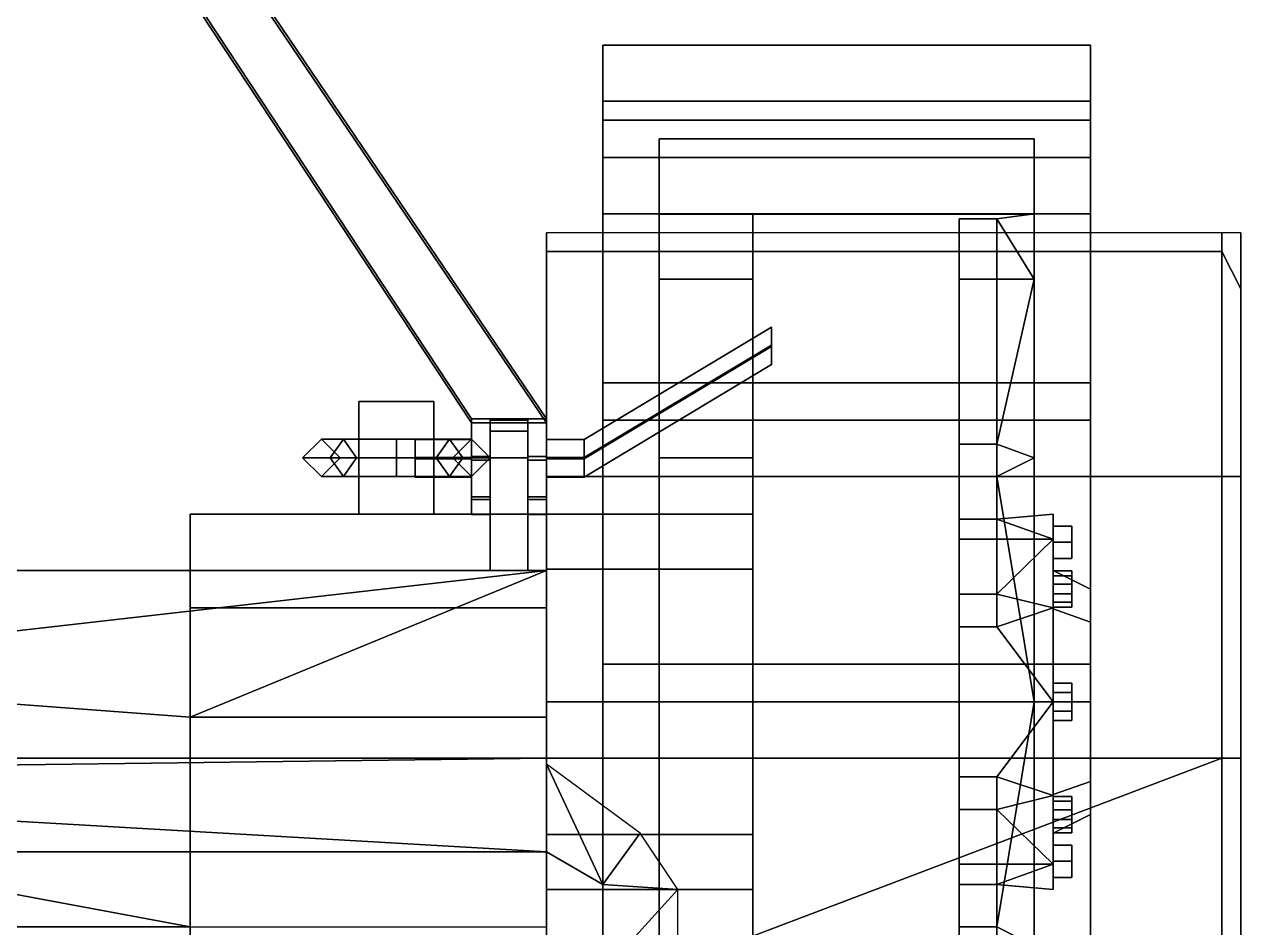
# Model space of a CAD drawing. Header units: millimetres. Extents: x -1 to 1, y -2.1 to 9.2.
# Drawn here: x 0.322 to 0.97, y 1.62 to 2.101 of the extents above; entities that cross this region are included whole.
import ezdxf

# ---------------------------------------------------------------- set-up
doc = ezdxf.new("R2010")
doc.units = ezdxf.units.MM
for name, color, linetype in [('fenders', 6, 'Continuous'), ('tail', 1, 'Continuous'), ('tracks', 3, 'Continuous'), ('wheels', 2, 'Continuous')]:
    doc.layers.add(name, color=color, linetype=linetype)

msp = doc.modelspace()

# ---------------------------------------------------------------- linework, layer by layer
for points in [[(0.5, 1.87, 0.5), (0.5, 1.9, 0.49), (0.5, 1.9, 0.46), (0.5, 1.87, 0.45)], [(0.5, 1.87, 0.45), (0.5, 1.9, 0.46), (0.54, 1.9, 0.46), (0.54, 1.87, 0.45)], [(0.5, 1.9, 0.49), (0.5, 1.87, 0.5), (0.54, 1.87, 0.5), (0.54, 1.9, 0.49)], [(0.5, 1.9, 0.46), (0.5, 1.9, 0.49), (0.54, 1.9, 0.49), (0.54, 1.9, 0.46)], [(0.54, 1.9, 0.49), (0.54, 1.87, 0.5), (0.54, 1.87, 0.45), (0.54, 1.9, 0.46)], [(0.59, 1.88414, 0.71414), (0.59, 1.89, 0.7), (0.57, 1.89, 0.7), (0.57, 1.88414, 0.71414)], [(0.59, 1.89, 0.7), (0.59, 1.88414, 0.68586), (0.57, 1.88414, 0.68586), (0.57, 1.89, 0.7)], [(0.57, 1.89, 0.7), (0.57, 1.88414, 0.68586), (0.57, 1.88414, 0.71414), (0.57, 1.89, 0.7)], [(0.59, 1.88414, 0.71414), (0.59, 1.88414, 0.68586), (0.59, 1.89, 0.7)], [(0.59, 1.87, 0.72), (0.59, 1.88414, 0.71414), (0.57, 1.88414, 0.71414), (0.57, 1.87, 0.72)], [(0.59, 1.88414, 0.68586), (0.59, 1.87, 0.68), (0.57, 1.87, 0.68), (0.57, 1.88414, 0.68586)], [(0.57, 1.88414, 0.68586), (0.57, 1.87, 0.68), (0.57, 1.87, 0.72), (0.57, 1.88414, 0.71414)], [(0.59, 1.87, 0.72), (0.59, 1.87, 0.68), (0.59, 1.88414, 0.68586), (0.59, 1.88414, 0.71414)], [(0.49172, 1.88, 0.33172), (0.48464, 1.87, 0.32464), (0.47, 1.87, 0.36), (0.48, 1.88, 0.36)], [(0.48, 1.88, 0.36), (0.47, 1.87, 0.36), (0.47, 1.87, 0.49), (0.48, 1.88, 0.48)], [(0.5, 1.87, 0.49), (0.5, 1.88, 0.48), (0.48, 1.88, 0.48), (0.47, 1.87, 0.49)], [(0.49879, 1.87, 0.33879), (0.49172, 1.88, 0.33172), (0.48, 1.88, 0.36), (0.49, 1.87, 0.36)], [(0.49, 1.87, 0.36), (0.48, 1.88, 0.36), (0.48, 1.88, 0.48), (0.49, 1.87, 0.47)], [(0.5, 1.88, 0.48), (0.5, 1.87, 0.47), (0.49, 1.87, 0.47), (0.48, 1.88, 0.48)], [(0.52, 1.88, 0.32), (0.52, 1.87, 0.31), (0.48464, 1.87, 0.32464), (0.49172, 1.88, 0.33172)], [(0.52, 1.87, 0.33), (0.52, 1.88, 0.32), (0.49172, 1.88, 0.33172), (0.49879, 1.87, 0.33879)], [(0.54121, 1.87, 0.33879), (0.54828, 1.88, 0.33172), (0.52, 1.88, 0.32), (0.52, 1.87, 0.33)], [(0.54828, 1.88, 0.33172), (0.55536, 1.87, 0.32464), (0.52, 1.87, 0.31), (0.52, 1.88, 0.32)], [(0.54, 1.87, 0.47), (0.54, 1.88, 0.48), (0.56, 1.88, 0.48), (0.55, 1.87, 0.47)], [(0.54, 1.88, 0.48), (0.54, 1.87, 0.49), (0.57, 1.87, 0.49), (0.56, 1.88, 0.48)], [(0.55, 1.87, 0.36), (0.56, 1.88, 0.36), (0.54828, 1.88, 0.33172), (0.54121, 1.87, 0.33879)], [(0.56, 1.88, 0.36), (0.57, 1.87, 0.36), (0.55536, 1.87, 0.32464), (0.54828, 1.88, 0.33172)], [(0.56, 1.88, 0.36), (0.55, 1.87, 0.36), (0.55, 1.87, 0.47), (0.56, 1.88, 0.48)], [(0.57, 1.87, 0.36), (0.56, 1.88, 0.36), (0.56, 1.88, 0.48), (0.57, 1.87, 0.49)], [(0.48464, 1.87, 0.32464), (0.49172, 1.86, 0.33172), (0.48, 1.86, 0.36), (0.47, 1.87, 0.36)], [(0.47, 1.87, 0.36), (0.48, 1.86, 0.36), (0.48, 1.86, 0.48), (0.47, 1.87, 0.49)], [(0.5, 1.86, 0.48), (0.5, 1.87, 0.49), (0.47, 1.87, 0.49), (0.48, 1.86, 0.48)], [(0.49172, 1.86, 0.33172), (0.49879, 1.87, 0.33879), (0.49, 1.87, 0.36), (0.48, 1.86, 0.36)], [(0.48, 1.86, 0.36), (0.49, 1.87, 0.36), (0.49, 1.87, 0.47), (0.48, 1.86, 0.48)], [(0.5, 1.87, 0.47), (0.5, 1.86, 0.48), (0.48, 1.86, 0.48), (0.49, 1.87, 0.47)], [(0.52, 1.87, 0.31), (0.52, 1.86, 0.32), (0.49172, 1.86, 0.33172), (0.48464, 1.87, 0.32464)], [(0.52, 1.86, 0.32), (0.52, 1.87, 0.33), (0.49879, 1.87, 0.33879), (0.49172, 1.86, 0.33172)], [(0.5, 1.84, 0.5), (0.5, 1.87, 0.5), (0.5, 1.87, 0.45), (0.5, 1.84, 0.45)], [(0.5, 1.84, 0.45), (0.5, 1.87, 0.45), (0.54, 1.87, 0.45), (0.54, 1.84, 0.45)], [(0.5, 1.87, 0.5), (0.5, 1.84, 0.5), (0.54, 1.84, 0.5), (0.54, 1.87, 0.5)], [(0.54828, 1.86, 0.33172), (0.54121, 1.87, 0.33879), (0.52, 1.87, 0.33), (0.52, 1.86, 0.32)], [(0.55536, 1.87, 0.32464), (0.54828, 1.86, 0.33172), (0.52, 1.86, 0.32), (0.52, 1.87, 0.31)], [(0.54, 1.87, 0.5), (0.54, 1.84, 0.5), (0.54, 1.84, 0.45), (0.54, 1.87, 0.45)], [(0.54, 1.86, 0.48), (0.54, 1.87, 0.47), (0.55, 1.87, 0.47), (0.56, 1.86, 0.48)], [(0.54, 1.87, 0.49), (0.54, 1.86, 0.48), (0.56, 1.86, 0.48), (0.57, 1.87, 0.49)], [(0.56, 1.86, 0.36), (0.55, 1.87, 0.36), (0.54121, 1.87, 0.33879), (0.54828, 1.86, 0.33172)], [(0.57, 1.87, 0.36), (0.56, 1.86, 0.36), (0.54828, 1.86, 0.33172), (0.55536, 1.87, 0.32464)], [(0.55, 1.87, 0.36), (0.56, 1.86, 0.36), (0.56, 1.86, 0.48), (0.55, 1.87, 0.47)], [(0.56, 1.86, 0.36), (0.57, 1.87, 0.36), (0.57, 1.87, 0.49), (0.56, 1.86, 0.48)], [(0.57, 1.87, 0.72), (0.57, 1.81, 0.72), (0.59, 1.81, 0.72), (0.59, 1.87, 0.72)], [(0.59, 1.87, 0.68), (0.59, 1.81, 0.68), (0.57, 1.81, 0.68), (0.57, 1.87, 0.68)], [(0.57, 1.87, 0.68), (0.57, 1.81, 0.68), (0.57, 1.81, 0.72), (0.57, 1.87, 0.72)], [(0.59, 1.81, 0.72), (0.59, 1.81, 0.68), (0.59, 1.87, 0.68), (0.59, 1.87, 0.72)], [(0.41, 1.84, 0.37), (0.5, 1.84, 0.45), (0.54, 1.84, 0.45), (0.6, 1.84, 0.37)], [(0.41, 1.79, 0.33), (0.41, 1.79, 0.54), (0.41, 1.84, 0.5), (0.41, 1.84, 0.37)], [(0.41, 1.79, 0.33), (0.41, 1.84, 0.37), (0.6, 1.84, 0.37), (0.6, 1.79, 0.33)], [(0.41, 1.84, 0.5), (0.41, 1.79, 0.54), (0.6, 1.79, 0.54), (0.6, 1.84, 0.5)], [(0.41, 1.84, 0.5), (0.5, 1.84, 0.5), (0.5, 1.84, 0.45), (0.41, 1.84, 0.37)], [(0.54, 1.84, 0.5), (0.6, 1.84, 0.5), (0.6, 1.84, 0.37), (0.54, 1.84, 0.45)], [(0.6, 1.84, 0.37), (0.6, 1.84, 0.5), (0.6, 1.79, 0.54), (0.6, 1.79, 0.33)], [(-0.11, 1.75412, 0.58), (-0.6, 1.81, 0.68), (0.6, 1.81, 0.68), (0.11, 1.75412, 0.58)], [(-0.6, 1.81, 0.68), (-0.6, 1.81, 0.72), (0.6, 1.81, 0.72), (0.6, 1.81, 0.68)], [(-0.6, 1.81, 0.72), (-0.6, 1.71, 1.06), (0.6, 1.71, 1.06), (0.6, 1.81, 0.72)], [(0.11, 1.75412, 0.58), (0.6, 1.81, 0.68), (0.6, 1.81, 0.68), (0.41, 1.73176, 0.54)], [(0.41, 1.73176, 0.54), (0.6, 1.81, 0.68), (0.6, 1.81, 0.68), (0.6, 1.73176, 0.54)], [(0.6, 1.81, 0.68), (0.6, 1.81, 0.72), (0.6, 1.71, 1.06), (0.6, 1.62, 0.34)], [(0.41, 1.62, 0.34), (0.41, 1.73176, 0.54), (0.41, 1.79, 0.54), (0.41, 1.79, 0.33)], [(0.41, 1.58, 0.33), (0.41, 1.79, 0.33), (0.6, 1.79, 0.33), (0.6, 1.58, 0.33)], [(0.41, 1.58, 0.33), (0.41, 1.62, 0.34), (0.41, 1.79, 0.33)], [(0.41, 1.79, 0.54), (0.41, 1.73176, 0.54), (0.6, 1.73176, 0.54), (0.6, 1.79, 0.54)], [(0.6, 1.79, 0.33), (0.6, 1.79, 0.54), (0.6, 1.73176, 0.54), (0.6, 1.62, 0.34)], [(0.6, 1.58, 0.33), (0.6, 1.79, 0.33), (0.6, 1.62, 0.34), (0.6, 1.58, 0.33)], [(0.11, 1.67588, 0.44), (0.11, 1.75412, 0.58), (0.41, 1.73176, 0.54), (0.41, 1.62, 0.34)], [(-0.6, 1.71, 1.06), (-0.08, 1.70333, 1.08), (0.08, 1.70333, 1.08), (0.6, 1.71, 1.06)], [(0.6, 1.71, 1.06), (0.08, 1.70333, 1.08), (0.08, 1.69, 1.12), (0.6, 1.66, 1.21)], [(0.6, 1.62, 0.34), (0.6, 1.71, 1.06), (0.6, 1.6, 1.07), (0.6, 1.58, 0.33)], [(0.6, 1.70667, 1.07), (0.6, 1.66, 1.21), (0.63, 1.64268, 1.2), (0.6, 1.70667, 1.07)], [(0.65, 1.67, 1.07), (0.6, 1.70667, 1.07), (0.63, 1.64268, 1.2), (0.65, 1.67, 1.07)], [(-0.08, 1.69, 1.12), (-0.6, 1.66, 1.21), (0.6, 1.66, 1.21), (0.08, 1.69, 1.12)], [(-0.41, 1.62, 0.34), (-0.11, 1.67588, 0.44), (0.11, 1.67588, 0.44), (0.41, 1.62, 0.34)], [(0.67, 1.64, 1.07), (0.65, 1.67, 1.07), (0.63, 1.64268, 1.2), (0.67, 1.64, 1.07)], [(-0.6, 1.66, 1.21), (-0.6, 1.61, 1.3), (0.6, 1.61, 1.3), (0.6, 1.66, 1.21)], [(0.6, 1.66, 1.21), (0.6, 1.61, 1.3), (0.63, 1.59586, 1.28586), (0.63, 1.64268, 1.2)], [(0.67, 1.64, 1.07), (0.63, 1.64268, 1.2), (0.63, 1.59586, 1.28586), (0.67, 1.64, 1.07)], [(0.67, 1.51, 1.07), (0.67, 1.64, 1.07), (0.63, 1.59586, 1.28586), (0.67, 1.51, 1.07)], [(-0.6, 1.58, 0.33), (-0.6, 1.62, 0.34), (0.6, 1.62, 0.34), (0.6, 1.58, 0.33)]]:
    msp.add_3dface(points)
at = {"layer": 'fenders'}
for points in [[(0.96, 1.98, 0.91), (0.96, 1.99, 0.85), (0.6, 1.99, 0.85), (0.6, 1.98, 0.91)], [(0.6, 1.98, 0.91), (0.6, 1.99, 0.85), (0.6, 1.81, 0.72)], [(0.97, 1.96, 0.91), (0.97, 1.99, 0.85), (0.96, 1.99, 0.85), (0.96, 1.98, 0.91)], [(0.97, 1.94, 0.89), (0.97, 1.99, 0.85), (0.97, 1.99, 0.85), (0.97, 1.96, 0.91)], [(0.96, 1.86, 1), (0.96, 1.98, 0.91), (0.6, 1.98, 0.91), (0.6, 1.86, 1)], [(0.6, 1.86, 1), (0.6, 1.98, 0.91), (0.6, 1.81, 0.72)], [(0.97, 1.86, 0.99), (0.97, 1.96, 0.91), (0.96, 1.98, 0.91), (0.96, 1.86, 1)], [(0.97, 1.86, 0.95), (0.97, 1.94, 0.89), (0.97, 1.96, 0.91), (0.97, 1.86, 0.99)], [(0.96, 1.71, 1.06), (0.96, 1.86, 1), (0.6, 1.86, 1), (0.6, 1.71, 1.06)], [(0.6, 1.71, 1.06), (0.6, 1.86, 1), (0.6, 1.81, 0.72)], [(0.97, 1.71, 1.05), (0.97, 1.86, 0.99), (0.96, 1.86, 1), (0.96, 1.71, 1.06)], [(0.97, 1.71, 1), (0.97, 1.86, 0.95), (0.97, 1.86, 0.99), (0.97, 1.71, 1.05)], [(0.67, 1.6, 1.07), (0.96, 1.71, 1.06), (0.6, 1.71, 1.06), (0.6, 1.6, 1.07)], [(0.96, 1.6, 1.07), (0.96, 1.71, 1.06), (0.67, 1.6, 1.07)], [(0.97, 1.6, 1.06), (0.97, 1.71, 1.05), (0.96, 1.71, 1.06), (0.96, 1.6, 1.07)], [(0.97, 1.6, 1.02), (0.97, 1.71, 1), (0.97, 1.71, 1.05), (0.97, 1.6, 1.06)]]:
    msp.add_3dface(points, dxfattribs=at)
at = {"layer": 'tail'}
for points in [[(0.17, 2.48148, 0.64813), (0.56, 1.89079, 0.65752), (0.56, 1.8887, 0.71748), (0.17, 2.47904, 0.71809)], [(0.2, 2.48148, 0.64813), (0.6, 1.89079, 0.65752), (0.56, 1.89079, 0.65752), (0.17, 2.48148, 0.64813)], [(0.17, 2.47904, 0.71809), (0.56, 1.8887, 0.71748), (0.6, 1.8887, 0.71748), (0.2, 2.47904, 0.71809)], [(0.6, 1.8887, 0.71748), (0.6, 1.89079, 0.65752), (0.2, 2.48148, 0.64813), (0.2, 2.47904, 0.71809)], [(0.62, 1.87011, 0.67681), (0.62, 1.87975, 0.68715), (0.72, 1.93971, 0.68925), (0.72, 1.93007, 0.6789)], [(0.62, 1.87975, 0.68715), (0.62, 1.86941, 0.6968), (0.72, 1.92937, 0.69889), (0.72, 1.93971, 0.68925)], [(0.72, 1.93007, 0.6789), (0.72, 1.93971, 0.68925), (0.72, 1.92937, 0.69889), (0.72, 1.91973, 0.68855)], [(0.62, 1.85976, 0.68645), (0.62, 1.87011, 0.67681), (0.72, 1.93007, 0.6789), (0.72, 1.91973, 0.68855)], [(0.62, 1.86941, 0.6968), (0.62, 1.85976, 0.68645), (0.72, 1.91973, 0.68855), (0.72, 1.92937, 0.69889)], [(0.56, 1.86871, 0.71678), (0.56, 1.8887, 0.71748), (0.56, 1.89079, 0.65752), (0.56, 1.8708, 0.65682)], [(0.57, 1.89079, 0.65752), (0.57, 1.8708, 0.65682), (0.56, 1.8708, 0.65682), (0.56, 1.89079, 0.65752)], [(0.57, 1.86871, 0.71678), (0.57, 1.8887, 0.71748), (0.56, 1.8887, 0.71748), (0.56, 1.86871, 0.71678)], [(0.59, 1.89079, 0.65752), (0.59, 1.8887, 0.71748), (0.57, 1.8887, 0.71748), (0.57, 1.89079, 0.65752)], [(0.57, 1.8708, 0.65682), (0.57, 1.89079, 0.65752), (0.57, 1.8887, 0.71748), (0.57, 1.86871, 0.71678)], [(0.59, 1.86871, 0.71678), (0.59, 1.8887, 0.71748), (0.59, 1.89079, 0.65752), (0.59, 1.8708, 0.65682)], [(0.6, 1.89079, 0.65752), (0.6, 1.8708, 0.65682), (0.59, 1.8708, 0.65682), (0.59, 1.89079, 0.65752)], [(0.6, 1.86871, 0.71678), (0.6, 1.8887, 0.71748), (0.59, 1.8887, 0.71748), (0.59, 1.86871, 0.71678)], [(0.6, 1.8708, 0.65682), (0.6, 1.89079, 0.65752), (0.6, 1.8887, 0.71748), (0.6, 1.86871, 0.71678)], [(0.53, 1.87011, 0.67681), (0.53, 1.85976, 0.68645), (0.53, 1.86941, 0.6968), (0.53, 1.87975, 0.68715)], [(0.53, 1.87011, 0.67681), (0.53, 1.87975, 0.68715), (0.56, 1.87975, 0.68715), (0.56, 1.87011, 0.67681)], [(0.53, 1.87975, 0.68715), (0.53, 1.86941, 0.6968), (0.56, 1.86941, 0.6968), (0.56, 1.87975, 0.68715)], [(0.6, 1.87011, 0.67681), (0.6, 1.87975, 0.68715), (0.62, 1.87975, 0.68715), (0.62, 1.87011, 0.67681)], [(0.6, 1.87975, 0.68715), (0.6, 1.86941, 0.6968), (0.62, 1.86941, 0.6968), (0.62, 1.87975, 0.68715)], [(0.53, 1.85976, 0.68645), (0.53, 1.87011, 0.67681), (0.56, 1.87011, 0.67681), (0.56, 1.85976, 0.68645)], [(0.53, 1.86941, 0.6968), (0.53, 1.85976, 0.68645), (0.56, 1.85976, 0.68645), (0.56, 1.86941, 0.6968)], [(0.56, 1.84782, 0.70726), (0.56, 1.86871, 0.71678), (0.56, 1.8708, 0.65682), (0.56, 1.8493, 0.66486)], [(0.57, 1.8708, 0.65682), (0.57, 1.8493, 0.66486), (0.56, 1.8493, 0.66486), (0.56, 1.8708, 0.65682)], [(0.57, 1.84782, 0.70726), (0.57, 1.86871, 0.71678), (0.56, 1.86871, 0.71678), (0.56, 1.84782, 0.70726)], [(0.57, 1.8493, 0.66486), (0.57, 1.8708, 0.65682), (0.57, 1.86871, 0.71678), (0.57, 1.84782, 0.70726)], [(0.59, 1.84782, 0.70726), (0.59, 1.86871, 0.71678), (0.59, 1.8708, 0.65682), (0.59, 1.8493, 0.66486)], [(0.6, 1.8708, 0.65682), (0.6, 1.8493, 0.66486), (0.59, 1.8493, 0.66486), (0.59, 1.8708, 0.65682)], [(0.6, 1.84782, 0.70726), (0.6, 1.86871, 0.71678), (0.59, 1.86871, 0.71678), (0.59, 1.84782, 0.70726)], [(0.6, 1.8493, 0.66486), (0.6, 1.8708, 0.65682), (0.6, 1.86871, 0.71678), (0.6, 1.84782, 0.70726)], [(0.6, 1.85976, 0.68645), (0.6, 1.87011, 0.67681), (0.62, 1.87011, 0.67681), (0.62, 1.85976, 0.68645)], [(0.6, 1.86941, 0.6968), (0.6, 1.85976, 0.68645), (0.62, 1.85976, 0.68645), (0.62, 1.86941, 0.6968)], [(0.56, 1.83978, 0.68576), (0.56, 1.84782, 0.70726), (0.56, 1.8493, 0.66486), (0.56, 1.83978, 0.68576)], [(0.57, 1.8493, 0.66486), (0.57, 1.83978, 0.68576), (0.56, 1.83978, 0.68576), (0.56, 1.8493, 0.66486)], [(0.57, 1.83978, 0.68576), (0.57, 1.84782, 0.70726), (0.56, 1.84782, 0.70726), (0.56, 1.83978, 0.68576)], [(0.57, 1.83978, 0.68576), (0.57, 1.8493, 0.66486), (0.57, 1.84782, 0.70726), (0.57, 1.83978, 0.68576)], [(0.59, 1.83978, 0.68576), (0.59, 1.84782, 0.70726), (0.59, 1.8493, 0.66486), (0.59, 1.83978, 0.68576)], [(0.6, 1.8493, 0.66486), (0.6, 1.83978, 0.68576), (0.59, 1.83978, 0.68576), (0.59, 1.8493, 0.66486)], [(0.6, 1.83978, 0.68576), (0.6, 1.84782, 0.70726), (0.59, 1.84782, 0.70726), (0.59, 1.83978, 0.68576)], [(0.6, 1.83978, 0.68576), (0.6, 1.8493, 0.66486), (0.6, 1.84782, 0.70726), (0.6, 1.83978, 0.68576)]]:
    msp.add_3dface(points, dxfattribs=at)
at = {"layer": 'tracks'}
for points in [[(0.63, 2.06, 0.59), (0.63, 2.09, 0.45), (0.63, 2.03, 0.43), (0.63, 2, 0.58)], [(0.89, 2.06, 0.59), (0.89, 2.09, 0.45), (0.63, 2.09, 0.45), (0.63, 2.06, 0.59)], [(0.89, 2.09, 0.39), (0.89, 2.05, 0.26), (0.63, 2.05, 0.26), (0.63, 2.09, 0.39)], [(0.63, 2.09, 0.39), (0.63, 2.05, 0.26), (0.63, 2, 0.28), (0.63, 2.03, 0.43)], [(0.63, 2.09, 0.45), (0.63, 2.09, 0.39), (0.63, 2.03, 0.43)], [(0.89, 2.09, 0.45), (0.89, 2.09, 0.39), (0.63, 2.09, 0.39), (0.63, 2.09, 0.45)], [(0.89, 2.03, 0.43), (0.89, 2.09, 0.45), (0.89, 2.06, 0.59), (0.89, 2, 0.58)], [(0.89, 2, 0.28), (0.89, 2.05, 0.26), (0.89, 2.09, 0.39), (0.89, 2.03, 0.43)], [(0.89, 2.03, 0.43), (0.89, 2.09, 0.39), (0.89, 2.09, 0.45), (0.89, 2.03, 0.43)], [(0.89, 1.91, 0.73), (0.89, 2.06, 0.59), (0.63, 2.06, 0.59), (0.63, 1.91, 0.73)], [(0.63, 1.91, 0.73), (0.63, 2.06, 0.59), (0.63, 2, 0.58), (0.63, 1.89, 0.69)], [(0.89, 2, 0.58), (0.89, 2.06, 0.59), (0.89, 1.91, 0.73), (0.89, 1.89, 0.69)], [(0.63, 2.05, 0.26), (0.63, 1.91, 0.13), (0.63, 1.89, 0.17), (0.63, 2, 0.28)], [(0.89, 2.05, 0.26), (0.89, 1.91, 0.13), (0.63, 1.91, 0.13), (0.63, 2.05, 0.26)], [(0.89, 1.89, 0.17), (0.89, 1.91, 0.13), (0.89, 2.05, 0.26), (0.89, 2, 0.28)], [(0.63, 2, 0.58), (0.63, 2.03, 0.43), (0.89, 2.03, 0.43), (0.89, 2, 0.58)], [(0.63, 2.03, 0.43), (0.63, 2, 0.28), (0.89, 2, 0.28), (0.89, 2.03, 0.43)], [(0.63, 1.89, 0.69), (0.63, 2, 0.58), (0.89, 2, 0.58), (0.89, 1.89, 0.69)], [(0.63, 2, 0.28), (0.63, 1.89, 0.17), (0.89, 1.89, 0.17), (0.89, 2, 0.28)], [(0.63, 1.74, 0.77), (0.63, 1.91, 0.73), (0.63, 1.89, 0.69), (0.63, 1.74, 0.73)], [(0.89, 1.74, 0.77), (0.89, 1.91, 0.73), (0.63, 1.91, 0.73), (0.63, 1.74, 0.77)], [(0.63, 1.91, 0.13), (0.63, 1.76, 0.09), (0.63, 1.74, 0.13), (0.63, 1.89, 0.17)], [(0.89, 1.91, 0.13), (0.89, 1.76, 0.09), (0.63, 1.76, 0.09), (0.63, 1.91, 0.13)], [(0.89, 1.89, 0.69), (0.89, 1.91, 0.73), (0.89, 1.74, 0.77), (0.89, 1.74, 0.73)], [(0.89, 1.74, 0.13), (0.89, 1.76, 0.09), (0.89, 1.91, 0.13), (0.89, 1.89, 0.17)], [(0.63, 1.74, 0.73), (0.63, 1.89, 0.69), (0.89, 1.89, 0.69), (0.89, 1.74, 0.73)], [(0.63, 1.89, 0.17), (0.63, 1.74, 0.13), (0.89, 1.74, 0.13), (0.89, 1.89, 0.17)], [(0.89, 1.76, 0.09), (0.89, 1.17), (0.63, 1.17), (0.63, 1.76, 0.09)], [(0.63, 1.76, 0.09), (0.63, 1.17), (0.63, 1.15, 0.04), (0.63, 1.74, 0.13)], [(0.89, 1.15, 0.04), (0.89, 1.17), (0.89, 1.76, 0.09), (0.89, 1.74, 0.13)], [(0.89, 1.24, 0.91), (0.89, 1.74, 0.77), (0.63, 1.74, 0.77), (0.63, 1.24, 0.91)], [(0.63, 1.24, 0.91), (0.63, 1.74, 0.77), (0.63, 1.74, 0.73), (0.63, 1.23, 0.87)], [(0.63, 1.23, 0.87), (0.63, 1.74, 0.73), (0.89, 1.74, 0.73), (0.89, 1.23, 0.87)], [(0.63, 1.74, 0.13), (0.63, 1.15, 0.04), (0.89, 1.15, 0.04), (0.89, 1.74, 0.13)], [(0.89, 1.74, 0.73), (0.89, 1.74, 0.77), (0.89, 1.24, 0.91), (0.89, 1.23, 0.87)]]:
    msp.add_3dface(points, dxfattribs=at)
at = {"layer": 'wheels'}
for points in [[(0.66, 2.04, 0.43), (0.66, 1.99981, 0.58), (0.86, 1.99981, 0.58), (0.86, 2.04, 0.43)], [(0.66, 1.99981, 0.58), (0.66, 2.04, 0.43), (0.66, 2, 0.43), (0.66, 1.96517, 0.56)], [(0.66, 2.04, 0.43), (0.66, 1.99981, 0.28), (0.66, 1.96517, 0.3), (0.66, 2, 0.43)], [(0.66, 1.99981, 0.28), (0.66, 2.04, 0.43), (0.86, 2.04, 0.43), (0.86, 1.99981, 0.28)], [(0.86, 2.04, 0.43), (0.86, 1.99981, 0.58), (0.86, 1.96517, 0.56), (0.86, 2, 0.43)], [(0.86, 1.99981, 0.28), (0.86, 2.04, 0.43), (0.86, 2, 0.43), (0.86, 1.96517, 0.3)], [(0.66, 1.96517, 0.56), (0.66, 2, 0.43), (0.71, 2, 0.43), (0.71, 1.96517, 0.56)], [(0.66, 2, 0.43), (0.66, 1.96517, 0.3), (0.71, 1.96517, 0.3), (0.71, 2, 0.43)], [(0.66, 1.99981, 0.28), (0.66, 1.89, 0.17019), (0.66, 1.87, 0.20483), (0.66, 1.96517, 0.3)], [(0.66, 1.89, 0.17019), (0.66, 1.99981, 0.28), (0.86, 1.99981, 0.28), (0.86, 1.89, 0.17019)], [(0.66, 1.89, 0.68981), (0.66, 1.99981, 0.58), (0.66, 1.96517, 0.56), (0.66, 1.87, 0.65517)], [(0.66, 1.99981, 0.58), (0.66, 1.89, 0.68981), (0.86, 1.89, 0.68981), (0.86, 1.99981, 0.58)], [(0.71, 1.84, 0.43), (0.71, 1.81071, 0.50071), (0.71, 1.96517, 0.56), (0.71, 2, 0.43)], [(0.71, 1.81071, 0.35929), (0.71, 1.84, 0.43), (0.71, 2, 0.43), (0.71, 1.96517, 0.3)], [(0.82, 1.96517, 0.56), (0.82, 1.99732, 0.44), (0.84, 1.99732, 0.44), (0.86, 1.96517, 0.56)], [(0.82, 1.99732, 0.44), (0.82, 1.96517, 0.56), (0.82, 1.8266, 0.48), (0.82, 1.83732, 0.44)], [(0.82, 1.99732, 0.42), (0.82, 1.96517, 0.3), (0.86, 1.96517, 0.3), (0.84, 1.99732, 0.42)], [(0.82, 1.83732, 0.42), (0.82, 1.99732, 0.42), (0.84, 1.99732, 0.42), (0.84, 1.83732, 0.42)], [(0.82, 1.99732, 0.44), (0.82, 1.83732, 0.44), (0.84, 1.83732, 0.44), (0.84, 1.99732, 0.44)], [(0.82, 1.96517, 0.3), (0.82, 1.99732, 0.42), (0.82, 1.83732, 0.42), (0.82, 1.8266, 0.38)], [(0.84, 1.99732, 0.44), (0.86, 2, 0.43), (0.86, 2, 0.43), (0.86, 1.96517, 0.56)], [(0.84, 1.99732, 0.42), (0.86, 2, 0.43), (0.86, 2, 0.43), (0.84, 1.99732, 0.44)], [(0.86, 1.96517, 0.3), (0.86, 2, 0.43), (0.86, 2, 0.43), (0.84, 1.99732, 0.42)], [(0.84, 1.83732, 0.42), (0.84, 1.99732, 0.42), (0.84, 1.99732, 0.44), (0.84, 1.83732, 0.44)], [(0.86, 1.89, 0.17019), (0.86, 1.99981, 0.28), (0.86, 1.96517, 0.3), (0.86, 1.87, 0.20483)], [(0.86, 1.99981, 0.58), (0.86, 1.89, 0.68981), (0.86, 1.87, 0.65517), (0.86, 1.96517, 0.56)], [(0.66, 1.96517, 0.3), (0.66, 1.87, 0.20483), (0.71, 1.87, 0.20483), (0.71, 1.96517, 0.3)], [(0.66, 1.87, 0.65517), (0.66, 1.96517, 0.56), (0.71, 1.96517, 0.56), (0.71, 1.87, 0.65517)], [(0.71, 1.81071, 0.35929), (0.71, 1.81071, 0.35929), (0.71, 1.96517, 0.3), (0.71, 1.87, 0.20483)], [(0.71, 1.81071, 0.50071), (0.71, 1.81071, 0.50071), (0.71, 1.87, 0.65517), (0.71, 1.96517, 0.56)], [(0.82, 1.96517, 0.3), (0.82, 1.87732, 0.21215), (0.84, 1.87732, 0.21215), (0.86, 1.96517, 0.3)], [(0.82, 1.87732, 0.21215), (0.82, 1.96517, 0.3), (0.82, 1.8266, 0.38), (0.82, 1.79732, 0.35072)], [(0.82, 1.87732, 0.64785), (0.82, 1.96517, 0.56), (0.86, 1.96517, 0.56), (0.84, 1.87732, 0.64785)], [(0.82, 1.96517, 0.56), (0.82, 1.87732, 0.64785), (0.82, 1.79732, 0.50928), (0.82, 1.8266, 0.48)], [(0.84, 1.87732, 0.21215), (0.86, 1.87, 0.20483), (0.86, 1.87, 0.20483), (0.86, 1.96517, 0.3)], [(0.86, 1.96517, 0.56), (0.86, 1.87, 0.65517), (0.86, 1.87, 0.65517), (0.84, 1.87732, 0.64785)], [(0.66, 1.89, 0.17019), (0.66, 1.74, 0.13), (0.66, 1.74, 0.17), (0.66, 1.87, 0.20483)], [(0.66, 1.74, 0.13), (0.66, 1.89, 0.17019), (0.86, 1.89, 0.17019), (0.86, 1.74, 0.13)], [(0.66, 1.74, 0.73), (0.66, 1.89, 0.68981), (0.66, 1.87, 0.65517), (0.66, 1.74, 0.69)], [(0.66, 1.89, 0.68981), (0.66, 1.74, 0.73), (0.86, 1.74, 0.73), (0.86, 1.89, 0.68981)], [(0.86, 1.74, 0.13), (0.86, 1.89, 0.17019), (0.86, 1.87, 0.20483), (0.86, 1.74, 0.17)], [(0.86, 1.89, 0.68981), (0.86, 1.74, 0.73), (0.86, 1.74, 0.69), (0.86, 1.87, 0.65517)], [(0.82, 1.87732, 0.21215), (0.82, 1.79732, 0.35072), (0.84, 1.79732, 0.35072), (0.84, 1.87732, 0.21215)], [(0.82, 1.79732, 0.50928), (0.82, 1.87732, 0.64785), (0.84, 1.87732, 0.64785), (0.84, 1.79732, 0.50928)], [(0.84, 1.86, 0.20215), (0.86, 1.87, 0.20483), (0.86, 1.87, 0.20483), (0.84, 1.87732, 0.21215)], [(0.84, 1.78, 0.34072), (0.84, 1.86, 0.20215), (0.84, 1.87732, 0.21215), (0.84, 1.79732, 0.35072)], [(0.84, 1.87732, 0.64785), (0.86, 1.87, 0.65517), (0.86, 1.87, 0.65517), (0.84, 1.86, 0.65785)], [(0.84, 1.79732, 0.50928), (0.84, 1.87732, 0.64785), (0.84, 1.86, 0.65785), (0.84, 1.78, 0.51928)], [(0.66, 1.87, 0.20483), (0.66, 1.74, 0.17), (0.71, 1.74, 0.17), (0.71, 1.87, 0.20483)], [(0.66, 1.74, 0.69), (0.66, 1.87, 0.65517), (0.71, 1.87, 0.65517), (0.71, 1.74, 0.69)], [(0.71, 1.74, 0.33), (0.71, 1.81071, 0.35929), (0.71, 1.87, 0.20483), (0.71, 1.74, 0.17)], [(0.71, 1.81071, 0.50071), (0.71, 1.74, 0.53), (0.71, 1.74, 0.69), (0.71, 1.87, 0.65517)], [(0.86, 1.74, 0.17), (0.86, 1.87, 0.20483), (0.86, 1.87, 0.20483), (0.84, 1.86, 0.20215)], [(0.84, 1.86, 0.65785), (0.86, 1.87, 0.65517), (0.86, 1.87, 0.65517), (0.86, 1.74, 0.69)], [(0.82, 1.86, 0.20215), (0.82, 1.74, 0.17), (0.86, 1.74, 0.17), (0.84, 1.86, 0.20215)], [(0.82, 1.78, 0.34072), (0.82, 1.86, 0.20215), (0.84, 1.86, 0.20215), (0.84, 1.78, 0.34072)], [(0.82, 1.74, 0.17), (0.82, 1.86, 0.20215), (0.82, 1.78, 0.34072), (0.82, 1.74, 0.33)], [(0.82, 1.74, 0.69), (0.82, 1.86, 0.65785), (0.84, 1.86, 0.65785), (0.86, 1.74, 0.69)], [(0.82, 1.86, 0.65785), (0.82, 1.78, 0.51928), (0.84, 1.78, 0.51928), (0.84, 1.86, 0.65785)], [(0.82, 1.86, 0.65785), (0.82, 1.74, 0.69), (0.82, 1.74, 0.53), (0.82, 1.78, 0.51928)], [(0.6, 1.84, 0.43), (0.6, 1.81071, 0.50071), (0.71, 1.81071, 0.50071), (0.71, 1.84, 0.43)], [(0.6, 1.81071, 0.35929), (0.6, 1.84, 0.43), (0.71, 1.84, 0.43), (0.71, 1.81071, 0.35929)], [(0.82, 1.83732, 0.44), (0.82, 1.8266, 0.48), (0.87, 1.8266, 0.48), (0.84, 1.83732, 0.44)], [(0.82, 1.8266, 0.38), (0.82, 1.83732, 0.42), (0.84, 1.83732, 0.42), (0.87, 1.8266, 0.38)], [(0.87, 1.84, 0.43), (0.84, 1.83732, 0.44), (0.87, 1.8266, 0.48)], [(0.87, 1.8266, 0.38), (0.84, 1.83732, 0.42), (0.87, 1.84, 0.43)], [(0.87, 1.84, 0.43), (0.84, 1.83732, 0.42), (0.84, 1.83732, 0.44), (0.87, 1.84, 0.43)], [(0.87, 1.8266, 0.48), (0.87, 1.80976, 0.49269), (0.87, 1.83366, 0.435), (0.87, 1.84, 0.43)], [(0.87, 1.84, 0.43), (0.87, 1.84, 0.43), (0.87, 1.83366, 0.425), (0.87, 1.8266, 0.38)], [(0.87, 1.84, 0.43), (0.87, 1.84, 0.43), (0.87, 1.83366, 0.435), (0.87, 1.83366, 0.425)], [(0.87, 1.80976, 0.49269), (0.87, 1.80718, 0.48303), (0.87, 1.825, 0.44), (0.87, 1.83366, 0.435)], [(0.87, 1.83366, 0.435), (0.87, 1.825, 0.44), (0.88, 1.825, 0.44), (0.88, 1.83366, 0.435)], [(0.87, 1.83366, 0.425), (0.87, 1.83366, 0.435), (0.88, 1.83366, 0.435), (0.88, 1.83366, 0.425)], [(0.87, 1.825, 0.42), (0.87, 1.83366, 0.425), (0.88, 1.83366, 0.425), (0.88, 1.825, 0.42)], [(0.87, 1.80718, 0.37697), (0.87, 1.80976, 0.36731), (0.87, 1.83366, 0.425), (0.87, 1.825, 0.42)], [(0.87, 1.83366, 0.425), (0.87, 1.83366, 0.425), (0.87, 1.80976, 0.36731), (0.87, 1.8266, 0.38)], [(0.88, 1.83366, 0.425), (0.88, 1.83366, 0.435), (0.88, 1.825, 0.44), (0.88, 1.825, 0.42)], [(0.82, 1.79732, 0.35072), (0.82, 1.8266, 0.38), (0.87, 1.8266, 0.38), (0.84, 1.79732, 0.35072)], [(0.82, 1.8266, 0.48), (0.82, 1.79732, 0.50928), (0.84, 1.79732, 0.50928), (0.87, 1.8266, 0.48)], [(0.87, 1.79, 0.3434), (0.84, 1.79732, 0.35072), (0.87, 1.8266, 0.38)], [(0.87, 1.8266, 0.48), (0.84, 1.79732, 0.50928), (0.87, 1.79, 0.5166)], [(0.87, 1.79, 0.3434), (0.87, 1.8266, 0.38), (0.87, 1.80976, 0.36731), (0.87, 1.80269, 0.36024)], [(0.87, 1.8266, 0.48), (0.87, 1.79, 0.5166), (0.87, 1.80269, 0.49976), (0.87, 1.80976, 0.49269)], [(0.87, 1.80718, 0.48303), (0.87, 1.79752, 0.48044), (0.87, 1.81634, 0.435), (0.87, 1.825, 0.44)], [(0.87, 1.81634, 0.425), (0.87, 1.825, 0.42), (0.88, 1.825, 0.42), (0.88, 1.81634, 0.425)], [(0.87, 1.825, 0.44), (0.87, 1.81634, 0.435), (0.88, 1.81634, 0.435), (0.88, 1.825, 0.44)], [(0.87, 1.79752, 0.37956), (0.87, 1.80718, 0.37697), (0.87, 1.825, 0.42), (0.87, 1.81634, 0.425)], [(0.88, 1.825, 0.42), (0.88, 1.825, 0.44), (0.88, 1.81634, 0.435), (0.88, 1.81634, 0.425)], [(0.87, 1.79752, 0.48044), (0.87, 1.7895, 0.4795), (0.87, 1.81, 0.43), (0.87, 1.81634, 0.435)], [(0.87, 1.81634, 0.435), (0.87, 1.81634, 0.425), (0.88, 1.81634, 0.425), (0.88, 1.81634, 0.435)], [(0.87, 1.7895, 0.3805), (0.87, 1.79752, 0.37956), (0.87, 1.81634, 0.425), (0.87, 1.81, 0.43)], [(0.87, 1.81, 0.43), (0.87, 1.81, 0.43), (0.87, 1.81634, 0.425), (0.87, 1.81634, 0.435)], [(0.6, 1.74, 0.33), (0.6, 1.81071, 0.35929), (0.71, 1.81071, 0.35929), (0.71, 1.74, 0.33)], [(0.6, 1.81071, 0.50071), (0.6, 1.74, 0.53), (0.71, 1.74, 0.53), (0.71, 1.81071, 0.50071)], [(0.87, 1.81, 0.43), (0.87, 1.7895, 0.4795), (0.89, 1.78243, 0.47243), (0.89, 1.8, 0.43)], [(0.87, 1.7895, 0.3805), (0.87, 1.81, 0.43), (0.89, 1.8, 0.43), (0.89, 1.78243, 0.38757)], [(0.87, 1.80976, 0.36731), (0.87, 1.80718, 0.37697), (0.88, 1.80718, 0.37697), (0.88, 1.80976, 0.36731)], [(0.87, 1.80269, 0.36024), (0.87, 1.80976, 0.36731), (0.88, 1.80976, 0.36731), (0.88, 1.80269, 0.36024)], [(0.87, 1.80976, 0.49269), (0.87, 1.80269, 0.49976), (0.88, 1.80269, 0.49976), (0.88, 1.80976, 0.49269)], [(0.87, 1.80718, 0.48303), (0.87, 1.80976, 0.49269), (0.88, 1.80976, 0.49269), (0.88, 1.80718, 0.48303)], [(0.88, 1.80269, 0.36024), (0.88, 1.80976, 0.36731), (0.88, 1.80718, 0.37697), (0.88, 1.79303, 0.36282)], [(0.88, 1.80976, 0.49269), (0.88, 1.80269, 0.49976), (0.88, 1.79303, 0.49718), (0.88, 1.80718, 0.48303)], [(0.87, 1.80718, 0.37697), (0.87, 1.79752, 0.37956), (0.88, 1.79752, 0.37956), (0.88, 1.80718, 0.37697)], [(0.87, 1.79752, 0.48044), (0.87, 1.80718, 0.48303), (0.88, 1.80718, 0.48303), (0.88, 1.79752, 0.48044)], [(0.87, 1.79303, 0.36282), (0.87, 1.80269, 0.36024), (0.88, 1.80269, 0.36024), (0.88, 1.79303, 0.36282)], [(0.87, 1.80269, 0.36024), (0.87, 1.79303, 0.36282), (0.87, 1.75, 0.345), (0.87, 1.745, 0.33634)], [(0.87, 1.79, 0.3434), (0.87, 1.80269, 0.36024), (0.87, 1.745, 0.33634), (0.87, 1.74, 0.33)], [(0.87, 1.80269, 0.49976), (0.87, 1.79303, 0.49718), (0.88, 1.79303, 0.49718), (0.88, 1.80269, 0.49976)], [(0.87, 1.79303, 0.49718), (0.87, 1.80269, 0.49976), (0.87, 1.745, 0.52366), (0.87, 1.75, 0.515)], [(0.87, 1.745, 0.52366), (0.87, 1.745, 0.52366), (0.87, 1.80269, 0.49976), (0.87, 1.79, 0.5166)], [(0.88, 1.79303, 0.36282), (0.88, 1.80718, 0.37697), (0.88, 1.79752, 0.37956), (0.88, 1.79044, 0.37248)], [(0.88, 1.80718, 0.48303), (0.88, 1.79303, 0.49718), (0.88, 1.79044, 0.48752), (0.88, 1.79752, 0.48044)], [(0.87, 1.79, 0.3434), (0.84, 1.78, 0.34072), (0.84, 1.79732, 0.35072), (0.87, 1.79, 0.3434)], [(0.87, 1.79, 0.5166), (0.84, 1.79732, 0.50928), (0.84, 1.78, 0.51928), (0.87, 1.79, 0.5166)], [(0.87, 1.79752, 0.37956), (0.87, 1.79044, 0.37248), (0.88, 1.79044, 0.37248), (0.88, 1.79752, 0.37956)], [(0.87, 1.7895, 0.3805), (0.87, 1.7895, 0.3805), (0.87, 1.79044, 0.37248), (0.87, 1.79752, 0.37956)], [(0.87, 1.79044, 0.48752), (0.87, 1.79752, 0.48044), (0.88, 1.79752, 0.48044), (0.88, 1.79044, 0.48752)], [(0.87, 1.7895, 0.4795), (0.87, 1.7895, 0.4795), (0.87, 1.79752, 0.48044), (0.87, 1.79044, 0.48752)], [(0.89, 1.78243, 0.47243), (0.89, 1.68, 0.43), (0.89, 1.69757, 0.38757), (0.89, 1.8, 0.43)], [(0.89, 1.8, 0.43), (0.89, 1.69757, 0.38757), (0.89, 1.74, 0.37), (0.89, 1.78243, 0.38757)], [(0.87, 1.74, 0.33), (0.84, 1.78, 0.34072), (0.87, 1.79, 0.3434)], [(0.87, 1.79, 0.5166), (0.84, 1.78, 0.51928), (0.87, 1.74, 0.53)], [(0.87, 1.79044, 0.37248), (0.87, 1.79303, 0.36282), (0.88, 1.79303, 0.36282), (0.88, 1.79044, 0.37248)], [(0.87, 1.79303, 0.36282), (0.87, 1.79044, 0.37248), (0.87, 1.745, 0.35366), (0.87, 1.75, 0.345)], [(0.87, 1.79303, 0.49718), (0.87, 1.79044, 0.48752), (0.88, 1.79044, 0.48752), (0.88, 1.79303, 0.49718)], [(0.87, 1.79044, 0.48752), (0.87, 1.79303, 0.49718), (0.87, 1.75, 0.515), (0.87, 1.745, 0.50634)], [(0.87, 1.79044, 0.37248), (0.87, 1.7895, 0.3805), (0.87, 1.74, 0.36), (0.87, 1.745, 0.35366)], [(0.87, 1.7895, 0.4795), (0.87, 1.79044, 0.48752), (0.87, 1.745, 0.50634), (0.87, 1.74, 0.5)], [(0.87, 1.74, 0.53), (0.87, 1.74, 0.53), (0.87, 1.745, 0.52366), (0.87, 1.79, 0.5166)], [(0.87, 1.74, 0.36), (0.87, 1.7895, 0.3805), (0.89, 1.78243, 0.38757), (0.89, 1.74, 0.37)], [(0.87, 1.7895, 0.4795), (0.87, 1.74, 0.5), (0.89, 1.74, 0.49), (0.89, 1.78243, 0.47243)], [(0.82, 1.74, 0.33), (0.82, 1.78, 0.34072), (0.84, 1.78, 0.34072), (0.87, 1.74, 0.33)], [(0.82, 1.78, 0.51928), (0.82, 1.74, 0.53), (0.87, 1.74, 0.53), (0.84, 1.78, 0.51928)], [(0.89, 1.74, 0.49), (0.89, 1.69757, 0.47243), (0.89, 1.68, 0.43), (0.89, 1.78243, 0.47243)], [(0.87, 1.75, 0.345), (0.87, 1.745, 0.35366), (0.88, 1.745, 0.35366), (0.88, 1.75, 0.345)], [(0.87, 1.745, 0.33634), (0.87, 1.75, 0.345), (0.88, 1.75, 0.345), (0.88, 1.745, 0.33634)], [(0.87, 1.75, 0.515), (0.87, 1.745, 0.52366), (0.88, 1.745, 0.52366), (0.88, 1.75, 0.515)], [(0.87, 1.745, 0.50634), (0.87, 1.75, 0.515), (0.88, 1.75, 0.515), (0.88, 1.745, 0.50634)], [(0.87, 1.745, 0.35366), (0.87, 1.735, 0.35366), (0.88, 1.735, 0.35366), (0.88, 1.745, 0.35366)], [(0.87, 1.735, 0.33634), (0.87, 1.745, 0.33634), (0.88, 1.745, 0.33634), (0.88, 1.735, 0.33634)], [(0.87, 1.74, 0.33), (0.87, 1.74, 0.33), (0.87, 1.745, 0.33634), (0.87, 1.735, 0.33634)], [(0.87, 1.74, 0.36), (0.87, 1.74, 0.36), (0.87, 1.735, 0.35366), (0.87, 1.745, 0.35366)], [(0.87, 1.745, 0.52366), (0.87, 1.735, 0.52366), (0.88, 1.735, 0.52366), (0.88, 1.745, 0.52366)], [(0.87, 1.735, 0.50634), (0.87, 1.745, 0.50634), (0.88, 1.745, 0.50634), (0.88, 1.735, 0.50634)], [(0.87, 1.74, 0.53), (0.87, 1.74, 0.53), (0.87, 1.735, 0.52366), (0.87, 1.745, 0.52366)], [(0.87, 1.74, 0.5), (0.87, 1.74, 0.5), (0.87, 1.745, 0.50634), (0.87, 1.735, 0.50634)], [(0.88, 1.73, 0.345), (0.88, 1.75, 0.345), (0.88, 1.745, 0.35366), (0.88, 1.735, 0.35366)], [(0.88, 1.735, 0.33634), (0.88, 1.745, 0.33634), (0.88, 1.75, 0.345), (0.88, 1.73, 0.345)], [(0.88, 1.745, 0.52366), (0.88, 1.735, 0.52366), (0.88, 1.73, 0.515), (0.88, 1.75, 0.515)], [(0.88, 1.75, 0.515), (0.88, 1.73, 0.515), (0.88, 1.735, 0.50634), (0.88, 1.745, 0.50634)], [(0.6, 1.66929, 0.35929), (0.6, 1.74, 0.33), (0.71, 1.74, 0.33), (0.71, 1.66929, 0.35929)], [(0.6, 1.74, 0.53), (0.6, 1.66929, 0.50071), (0.71, 1.66929, 0.50071), (0.71, 1.74, 0.53)], [(0.66, 1.74, 0.13), (0.66, 1.59, 0.17019), (0.66, 1.61, 0.20483), (0.66, 1.74, 0.17)], [(0.66, 1.74, 0.17), (0.66, 1.61, 0.20483), (0.71, 1.61, 0.20483), (0.71, 1.74, 0.17)], [(0.66, 1.59, 0.17019), (0.66, 1.74, 0.13), (0.86, 1.74, 0.13), (0.86, 1.59, 0.17019)], [(0.66, 1.59, 0.68981), (0.66, 1.74, 0.73), (0.66, 1.74, 0.69), (0.66, 1.61, 0.65517)], [(0.66, 1.61, 0.65517), (0.66, 1.74, 0.69), (0.71, 1.74, 0.69), (0.71, 1.61, 0.65517)], [(0.66, 1.74, 0.73), (0.66, 1.59, 0.68981), (0.86, 1.59, 0.68981), (0.86, 1.74, 0.73)], [(0.71, 1.66929, 0.35929), (0.71, 1.74, 0.33), (0.71, 1.74, 0.17), (0.71, 1.61, 0.20483)], [(0.71, 1.74, 0.53), (0.71, 1.66929, 0.50071), (0.71, 1.61, 0.65517), (0.71, 1.74, 0.69)], [(0.82, 1.7, 0.34072), (0.82, 1.74, 0.33), (0.87, 1.74, 0.33), (0.84, 1.7, 0.34072)], [(0.82, 1.74, 0.17), (0.82, 1.62, 0.20215), (0.84, 1.62, 0.20215), (0.86, 1.74, 0.17)], [(0.82, 1.62, 0.20215), (0.82, 1.74, 0.17), (0.82, 1.74, 0.33), (0.82, 1.7, 0.34072)], [(0.82, 1.74, 0.53), (0.82, 1.7, 0.51928), (0.84, 1.7, 0.51928), (0.87, 1.74, 0.53)], [(0.82, 1.62, 0.65785), (0.82, 1.74, 0.69), (0.86, 1.74, 0.69), (0.84, 1.62, 0.65785)], [(0.82, 1.74, 0.69), (0.82, 1.62, 0.65785), (0.82, 1.7, 0.51928), (0.82, 1.74, 0.53)], [(0.87, 1.69, 0.3434), (0.84, 1.7, 0.34072), (0.87, 1.74, 0.33)], [(0.84, 1.62, 0.20215), (0.86, 1.61, 0.20483), (0.86, 1.61, 0.20483), (0.86, 1.74, 0.17)], [(0.87, 1.74, 0.53), (0.84, 1.7, 0.51928), (0.87, 1.69, 0.5166)], [(0.86, 1.74, 0.69), (0.86, 1.61, 0.65517), (0.86, 1.61, 0.65517), (0.84, 1.62, 0.65785)], [(0.86, 1.59, 0.17019), (0.86, 1.74, 0.13), (0.86, 1.74, 0.17), (0.86, 1.61, 0.20483)], [(0.86, 1.74, 0.73), (0.86, 1.59, 0.68981), (0.86, 1.61, 0.65517), (0.86, 1.74, 0.69)], [(0.87, 1.6905, 0.3805), (0.87, 1.74, 0.36), (0.89, 1.74, 0.37), (0.89, 1.69757, 0.38757)], [(0.87, 1.6905, 0.3805), (0.87, 1.68956, 0.37248), (0.87, 1.735, 0.35366), (0.87, 1.74, 0.36)], [(0.87, 1.74, 0.33), (0.87, 1.74, 0.33), (0.87, 1.735, 0.33634), (0.87, 1.69, 0.3434)], [(0.87, 1.74, 0.5), (0.87, 1.6905, 0.4795), (0.89, 1.69757, 0.47243), (0.89, 1.74, 0.49)], [(0.87, 1.68956, 0.48752), (0.87, 1.6905, 0.4795), (0.87, 1.74, 0.5), (0.87, 1.735, 0.50634)], [(0.87, 1.69, 0.5166), (0.87, 1.67731, 0.49976), (0.87, 1.735, 0.52366), (0.87, 1.74, 0.53)], [(0.87, 1.735, 0.35366), (0.87, 1.73, 0.345), (0.88, 1.73, 0.345), (0.88, 1.735, 0.35366)], [(0.87, 1.73, 0.345), (0.87, 1.735, 0.33634), (0.88, 1.735, 0.33634), (0.88, 1.73, 0.345)], [(0.87, 1.68956, 0.37248), (0.87, 1.68697, 0.36282), (0.87, 1.73, 0.345), (0.87, 1.735, 0.35366)], [(0.87, 1.68697, 0.36282), (0.87, 1.67731, 0.36024), (0.87, 1.735, 0.33634), (0.87, 1.73, 0.345)], [(0.87, 1.735, 0.33634), (0.87, 1.735, 0.33634), (0.87, 1.67731, 0.36024), (0.87, 1.69, 0.3434)], [(0.87, 1.735, 0.52366), (0.87, 1.73, 0.515), (0.88, 1.73, 0.515), (0.88, 1.735, 0.52366)], [(0.87, 1.73, 0.515), (0.87, 1.735, 0.50634), (0.88, 1.735, 0.50634), (0.88, 1.73, 0.515)], [(0.87, 1.68697, 0.49718), (0.87, 1.68956, 0.48752), (0.87, 1.735, 0.50634), (0.87, 1.73, 0.515)], [(0.87, 1.67731, 0.49976), (0.87, 1.68697, 0.49718), (0.87, 1.73, 0.515), (0.87, 1.735, 0.52366)], [(0.82, 1.62, 0.20215), (0.82, 1.7, 0.34072), (0.84, 1.7, 0.34072), (0.84, 1.62, 0.20215)], [(0.82, 1.7, 0.51928), (0.82, 1.62, 0.65785), (0.84, 1.62, 0.65785), (0.84, 1.7, 0.51928)], [(0.87, 1.69, 0.3434), (0.84, 1.68268, 0.35072), (0.84, 1.7, 0.34072), (0.87, 1.69, 0.3434)], [(0.84, 1.68268, 0.35072), (0.84, 1.60268, 0.21215), (0.84, 1.62, 0.20215), (0.84, 1.7, 0.34072)], [(0.87, 1.69, 0.5166), (0.84, 1.7, 0.51928), (0.84, 1.68268, 0.50928), (0.87, 1.69, 0.5166)], [(0.84, 1.7, 0.51928), (0.84, 1.62, 0.65785), (0.84, 1.60268, 0.64785), (0.84, 1.68268, 0.50928)], [(0.87, 1.6905, 0.4795), (0.87, 1.67, 0.43), (0.89, 1.68, 0.43), (0.89, 1.69757, 0.47243)], [(0.87, 1.67, 0.43), (0.87, 1.6905, 0.3805), (0.89, 1.69757, 0.38757), (0.89, 1.68, 0.43)], [(0.87, 1.6534, 0.38), (0.84, 1.68268, 0.35072), (0.87, 1.69, 0.3434)], [(0.87, 1.69, 0.5166), (0.84, 1.68268, 0.50928), (0.87, 1.6534, 0.48)], [(0.87, 1.6905, 0.4795), (0.87, 1.68248, 0.48044), (0.87, 1.66366, 0.435), (0.87, 1.67, 0.43)], [(0.87, 1.68248, 0.37956), (0.87, 1.6905, 0.3805), (0.87, 1.67, 0.43), (0.87, 1.66366, 0.425)], [(0.87, 1.6905, 0.3805), (0.87, 1.6905, 0.3805), (0.87, 1.68248, 0.37956), (0.87, 1.68956, 0.37248)], [(0.87, 1.6905, 0.4795), (0.87, 1.6905, 0.4795), (0.87, 1.68956, 0.48752), (0.87, 1.68248, 0.48044)], [(0.87, 1.6534, 0.38), (0.87, 1.69, 0.3434), (0.87, 1.67731, 0.36024), (0.87, 1.67024, 0.36731)], [(0.87, 1.69, 0.5166), (0.87, 1.6534, 0.48), (0.87, 1.67024, 0.49269), (0.87, 1.67731, 0.49976)], [(0.87, 1.68956, 0.37248), (0.87, 1.68248, 0.37956), (0.88, 1.68248, 0.37956), (0.88, 1.68956, 0.37248)], [(0.87, 1.68697, 0.36282), (0.87, 1.68956, 0.37248), (0.88, 1.68956, 0.37248), (0.88, 1.68697, 0.36282)], [(0.87, 1.68956, 0.48752), (0.87, 1.68697, 0.49718), (0.88, 1.68697, 0.49718), (0.88, 1.68956, 0.48752)], [(0.87, 1.68248, 0.48044), (0.87, 1.68956, 0.48752), (0.88, 1.68956, 0.48752), (0.88, 1.68248, 0.48044)], [(0.87, 1.67731, 0.36024), (0.87, 1.68697, 0.36282), (0.88, 1.68697, 0.36282), (0.88, 1.67731, 0.36024)], [(0.87, 1.68697, 0.49718), (0.87, 1.67731, 0.49976), (0.88, 1.67731, 0.49976), (0.88, 1.68697, 0.49718)], [(0.88, 1.67282, 0.37697), (0.88, 1.68697, 0.36282), (0.88, 1.68956, 0.37248), (0.88, 1.68248, 0.37956)], [(0.88, 1.68697, 0.49718), (0.88, 1.67282, 0.48303), (0.88, 1.68248, 0.48044), (0.88, 1.68956, 0.48752)], [(0.88, 1.67024, 0.36731), (0.88, 1.67731, 0.36024), (0.88, 1.68697, 0.36282), (0.88, 1.67282, 0.37697)], [(0.88, 1.67731, 0.49976), (0.88, 1.67024, 0.49269), (0.88, 1.67282, 0.48303), (0.88, 1.68697, 0.49718)], [(0.82, 1.6534, 0.38), (0.82, 1.68268, 0.35072), (0.84, 1.68268, 0.35072), (0.87, 1.6534, 0.38)], [(0.82, 1.68268, 0.35072), (0.82, 1.60268, 0.21215), (0.84, 1.60268, 0.21215), (0.84, 1.68268, 0.35072)], [(0.82, 1.51483, 0.3), (0.82, 1.60268, 0.21215), (0.82, 1.68268, 0.35072), (0.82, 1.6534, 0.38)], [(0.82, 1.68268, 0.50928), (0.82, 1.6534, 0.48), (0.87, 1.6534, 0.48), (0.84, 1.68268, 0.50928)], [(0.82, 1.60268, 0.64785), (0.82, 1.68268, 0.50928), (0.84, 1.68268, 0.50928), (0.84, 1.60268, 0.64785)], [(0.82, 1.60268, 0.64785), (0.82, 1.51483, 0.56), (0.82, 1.6534, 0.48), (0.82, 1.68268, 0.50928)], [(0.87, 1.68248, 0.48044), (0.87, 1.67282, 0.48303), (0.87, 1.655, 0.44), (0.87, 1.66366, 0.435)], [(0.87, 1.68248, 0.37956), (0.87, 1.67282, 0.37697), (0.88, 1.67282, 0.37697), (0.88, 1.68248, 0.37956)], [(0.87, 1.67282, 0.37697), (0.87, 1.68248, 0.37956), (0.87, 1.66366, 0.425), (0.87, 1.655, 0.42)], [(0.87, 1.67282, 0.48303), (0.87, 1.68248, 0.48044), (0.88, 1.68248, 0.48044), (0.88, 1.67282, 0.48303)], [(0.87, 1.67024, 0.36731), (0.87, 1.67731, 0.36024), (0.88, 1.67731, 0.36024), (0.88, 1.67024, 0.36731)], [(0.87, 1.67731, 0.49976), (0.87, 1.67024, 0.49269), (0.88, 1.67024, 0.49269), (0.88, 1.67731, 0.49976)], [(0.87, 1.67282, 0.48303), (0.87, 1.67024, 0.49269), (0.87, 1.64634, 0.435), (0.87, 1.655, 0.44)], [(0.87, 1.67282, 0.37697), (0.87, 1.67024, 0.36731), (0.88, 1.67024, 0.36731), (0.88, 1.67282, 0.37697)], [(0.87, 1.67024, 0.36731), (0.87, 1.67282, 0.37697), (0.87, 1.655, 0.42), (0.87, 1.64634, 0.425)], [(0.87, 1.67024, 0.49269), (0.87, 1.67282, 0.48303), (0.88, 1.67282, 0.48303), (0.88, 1.67024, 0.49269)], [(0.6, 1.66929, 0.50071), (0.6, 1.64, 0.43), (0.71, 1.64, 0.43), (0.71, 1.66929, 0.50071)], [(0.6, 1.64, 0.43), (0.6, 1.66929, 0.35929), (0.71, 1.66929, 0.35929), (0.71, 1.64, 0.43)], [(0.71, 1.66929, 0.50071), (0.71, 1.64, 0.43), (0.71, 1.48, 0.43), (0.71, 1.51483, 0.56)], [(0.71, 1.66929, 0.35929), (0.71, 1.66929, 0.35929), (0.71, 1.61, 0.20483), (0.71, 1.51483, 0.3)], [(0.71, 1.64, 0.43), (0.71, 1.66929, 0.35929), (0.71, 1.51483, 0.3), (0.71, 1.48, 0.43)], [(0.71, 1.66929, 0.50071), (0.71, 1.66929, 0.50071), (0.71, 1.51483, 0.56), (0.71, 1.61, 0.65517)], [(0.87, 1.64634, 0.435), (0.87, 1.64634, 0.435), (0.87, 1.67024, 0.49269), (0.87, 1.6534, 0.48)], [(0.87, 1.6534, 0.38), (0.87, 1.67024, 0.36731), (0.87, 1.64634, 0.425), (0.87, 1.64, 0.43)], [(0.87, 1.67, 0.43), (0.87, 1.67, 0.43), (0.87, 1.66366, 0.435), (0.87, 1.66366, 0.425)], [(0.87, 1.66366, 0.435), (0.87, 1.655, 0.44), (0.88, 1.655, 0.44), (0.88, 1.66366, 0.435)], [(0.87, 1.66366, 0.425), (0.87, 1.66366, 0.435), (0.88, 1.66366, 0.435), (0.88, 1.66366, 0.425)], [(0.87, 1.655, 0.42), (0.87, 1.66366, 0.425), (0.88, 1.66366, 0.425), (0.88, 1.655, 0.42)], [(0.88, 1.655, 0.44), (0.88, 1.655, 0.42), (0.88, 1.66366, 0.425), (0.88, 1.66366, 0.435)], [(0.82, 1.6534, 0.48), (0.82, 1.64268, 0.44), (0.84, 1.64268, 0.44), (0.87, 1.6534, 0.48)], [(0.82, 1.51483, 0.56), (0.82, 1.48268, 0.44), (0.82, 1.64268, 0.44), (0.82, 1.6534, 0.48)], [(0.82, 1.64268, 0.42), (0.82, 1.6534, 0.38), (0.87, 1.6534, 0.38), (0.84, 1.64268, 0.42)], [(0.82, 1.48268, 0.42), (0.82, 1.51483, 0.3), (0.82, 1.6534, 0.38), (0.82, 1.64268, 0.42)], [(0.87, 1.6534, 0.48), (0.84, 1.64268, 0.44), (0.87, 1.64, 0.43)], [(0.87, 1.64, 0.43), (0.84, 1.64268, 0.42), (0.87, 1.6534, 0.38)], [(0.87, 1.64634, 0.425), (0.87, 1.655, 0.42), (0.88, 1.655, 0.42), (0.88, 1.64634, 0.425)], [(0.87, 1.655, 0.44), (0.87, 1.64634, 0.435), (0.88, 1.64634, 0.435), (0.88, 1.655, 0.44)], [(0.87, 1.64, 0.43), (0.87, 1.64, 0.43), (0.87, 1.64634, 0.435), (0.87, 1.6534, 0.48)], [(0.88, 1.64634, 0.435), (0.88, 1.64634, 0.425), (0.88, 1.655, 0.42), (0.88, 1.655, 0.44)], [(0.82, 1.64268, 0.44), (0.82, 1.48268, 0.44), (0.84, 1.48268, 0.44), (0.84, 1.64268, 0.44)], [(0.82, 1.48268, 0.42), (0.82, 1.64268, 0.42), (0.84, 1.64268, 0.42), (0.84, 1.48268, 0.42)], [(0.84, 1.64268, 0.44), (0.84, 1.48268, 0.44), (0.84, 1.48268, 0.42), (0.84, 1.64268, 0.42)], [(0.87, 1.64, 0.43), (0.84, 1.64268, 0.44), (0.84, 1.64268, 0.42), (0.87, 1.64, 0.43)], [(0.87, 1.64634, 0.435), (0.87, 1.64634, 0.425), (0.88, 1.64634, 0.425), (0.88, 1.64634, 0.435)], [(0.87, 1.64, 0.43), (0.87, 1.64, 0.43), (0.87, 1.64634, 0.425), (0.87, 1.64634, 0.435)], [(0.84, 1.60268, 0.21215), (0.86, 1.61, 0.20483), (0.86, 1.61, 0.20483), (0.84, 1.62, 0.20215)], [(0.84, 1.62, 0.65785), (0.86, 1.61, 0.65517), (0.86, 1.61, 0.65517), (0.84, 1.60268, 0.64785)]]:
    msp.add_3dface(points, dxfattribs=at)

doc.saveas('drawing.dxf')
